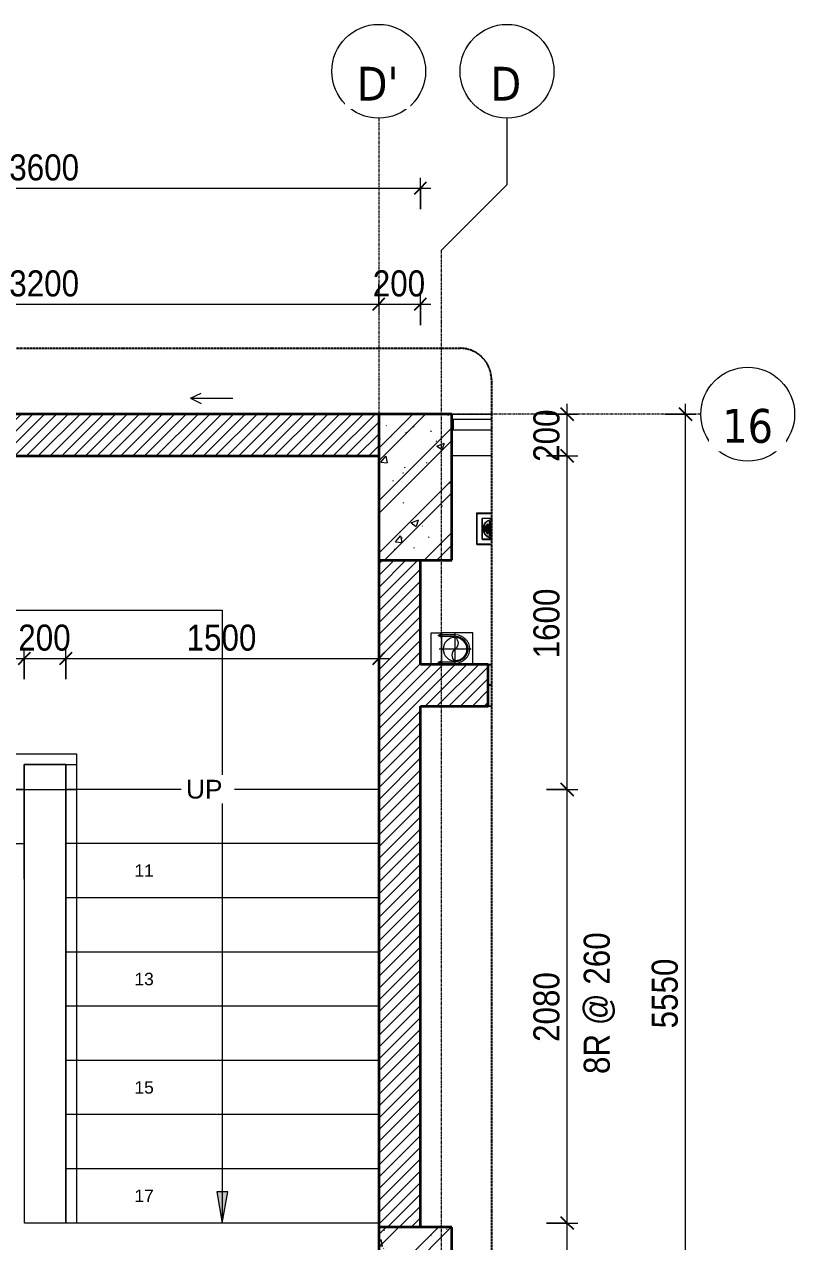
# Model space of a CAD drawing. Header units: millimetres. Extents: x -38913 to 20524, y -4975 to 129755.
# Drawn here: x -27469 to -23776, y 123283 to 129123 of the extents above; entities that cross this region are included whole.
import ezdxf

# ---------------------------------------------------------------- set-up
doc = ezdxf.new("R2010")
doc.units = ezdxf.units.MM
for name, pattern in [('Dash - Tight', [4.5, 3, -1.5]), ('Grid Line', [22.225, 12.7, -3.175, 3.175, -3.175]), ('Hidden', [7.14375, 4.7625, -2.38125]), ('IMPORT-CENTER _2_', [40.64, 25.4, -5.08, 5.08, -5.08]), ('Overhead', [3.96875, 2.38125, -1.5875])]:
    doc.linetypes.add(name, pattern=pattern)
for name, color, linetype, lineweight in [('0-3', 10, 'Continuous', 5), ('A-ANNO-DIMS', 211, 'Continuous', 9), ('A-ANNO-DIMS-50', 211, 'Continuous', 9), ('A-DETL-GENF-1', 92, 'Dash - Tight', 18), ('A-DETL-GENF-2', 254, 'Continuous', 18), ('A-DETL-GENF-3', 92, 'Hidden', 25), ('A-DETL-MBND-1', 253, 'Continuous', 18), ('A-DETL-MEDM', 33, 'Continuous', 35), ('A-DOOR', 31, 'Continuous', 18), ('A-DOOR-FRAM', 31, 'Continuous', 25), ('A-FLOR-1', 250, 'Continuous', 18), ('A-FLOR-HRAL', 11, 'Continuous', 18), ('A-FLOR-HRAL-1', 11, 'Continuous', 25), ('A-GLAZ', 151, 'Continuous', 18), ('A-GLAZ-1', 151, 'Continuous', 25), ('A-WALL', 113, 'Continuous', 18), ('A-WALL-1', 113, 'Continuous', 35), ('A-WALL-PATT-1', 111, 'Continuous', 18), ('G-IMPT', 8, 'Continuous', 18), ('G-IMPT-3', 8, 'IMPORT-CENTER _2_', 18), ('M-EQPM', 50, 'Continuous', 18), ('M-EQPM-1', 250, 'Continuous', 18), ('S-COLS-2', 7, 'Continuous', 35), ('S-GRID', 1, 'Continuous', 9), ('S-GRID-1', 1, 'Grid Line', 9), ('S-GRID-IDEN', 1, 'Continuous', 9), ('S-STRS', 31, 'Continuous', 18), ('S-STRS-ANNO', 31, 'Continuous', 18), ('S-STRS-IDEN', 31, 'Continuous', 18), ('S-STRS-MBND', 31, 'Overhead', 18)]:
    doc.layers.add(name, color=color, linetype=linetype, lineweight=lineweight)
doc.styles.add('Arial', font='arial.ttf', dxfattribs={"height": 90})
doc.styles.add('Arial_1', font='arial.ttf', dxfattribs={"height": 59.53})
doc.styles.add('Tahoma_B', font='tahomabd.ttf', dxfattribs={"height": 162.5})
doc.styles.add('UTM Avo', font='', dxfattribs={"width": 0.9, "height": 125})
doc.styles.get('UTM Avo').set_extended_font_data('UTM Avo')
doc.dimstyles.new('1_Dim_chi_tiet_2_5', dxfattribs={"dimscale": 304.8, "dimtxt": 124.912619, "dimasz": 0.19685, "dimexe": 0.164042, "dimexo": 0.0625, "dimgap": 0.016404, "dimtad": 1, "dimdec": 0, "dimrnd": 5, "dimzin": 0, "dimdsep": 46, "dimtxsty": 'UTM Avo', "dimblk1": 'OBLIQUE', "dimblk2": 'OBLIQUE', "dimsah": 1, "dimcen": 0.09, "dimdle": 0.164042, "dimazin": 0, "dimtfac": 1, "dimtdec": 4, "dimtix": 1, "dimtmove": 0, "dimatfit": 3, "dimfxl": 0.328084, "dimfxlon": 1, "dimtvp": 1, "dimtolj": 1, "dimtzin": 0, "dimarcsym": 2})
pattern_1 = [(45, (8066.47, 0), (-28.284271, 28.284271), [])]

# ---------------------------------------------------------------- blocks, each defined once
blk = doc.blocks.new('NCV_TKTC_KET CAU_rvt-2-TKCS_THANG BỘ TB4 - MẶT BẰNG TẦNG 2-7')
at = {"layer": 'A-FLOR-1'}
for p, q in [((-35336.5, 123372.6), (-35535.6, 123372.6)), ((-33836.9, 123372.6), (-35286.5, 123372.6))]:
    blk.add_line(p, q, dxfattribs=at)
at = {"layer": 'S-COLS-2'}
blk.add_line((-33486.9, 127252.6), (-33836.9, 127252.6), dxfattribs=at)
blk = doc.blocks.new('THU NUOC - THU NUOC-461820-TKCS_THANG BỘ TB4 - MẶT BẰNG TẦNG 2-7')
at = {"layer": 'A-DETL-MBND-1'}
for p, q in [((-66.3, 70.6), (-66.3, 42.3)), ((83.7, 70.6), (-66.3, 70.6)), ((83.7, 42.3), (83.7, 70.6)), ((58.7, 45.6), (-41.3, 45.6)), ((-41.3, 45.6), (-41.3, 42.3)), ((58.7, 42.3), (58.7, 45.6))]:
    blk.add_line(p, q, dxfattribs=at)
blk = doc.blocks.new('THU NUOC - THU NUOC-455054-TKCS_THANG BỘ TB4 - MẶT BẰNG TẦNG 2-7')
at = {"layer": 'A-DETL-MBND-1'}
for p, q in [((-66.3, -70.6), (-66.3, -1.9)), ((-41.3, -1.9), (-41.3, -45.6)), ((-41.3, -45.6), (58.7, -45.6)), ((-23.3, -4.8), (40.9, -4.8)), ((40.9, -10.8), (-23.3, -10.8)), ((-11, -17.3), (28.5, -17.3)), ((28.5, -23.3), (-11, -23.3)), ((-1.1, -29.6), (18.5, -29.6)), ((18.5, -35.6), (-1.1, -35.6)), ((58.7, -45.6), (58.7, -1.9)), ((83.7, -1.9), (83.7, -70.6)), ((83.7, -70.6), (-66.3, -70.6))]:
    blk.add_line(p, q, dxfattribs=at)
for centre, radius, start, end in [((8.7, 4.4), 45, 188.1, 351.9), ((8.7, 4.4), 45, 188.1, 351.9), ((-23.3, -7.8), 3, 90, 270), ((-11, -20.3), 3, 90, 270), ((-1.1, -32.6), 3, 90, 270), ((18.5, -32.6), 3, 270, 90), ((28.5, -20.3), 3, 270, 90), ((40.9, -7.8), 3, 270, 90)]:
    blk.add_arc(centre, radius, start, end, dxfattribs=at)
blk = doc.blocks.new('NCV_TKTC_TANG 2_rvt-2-TKCS_THANG BỘ TB4 - MẶT BẰNG TẦNG 2-7')
at = {"layer": 'A-FLOR-1'}
for p, q in [((-33296.5, 125852.6), (-33312.4, 125852.6)), ((-33312.4, 125852.6), (-33296.5, 125852.6))]:
    blk.add_line(p, q, dxfattribs=at)
at = {"layer": 'M-EQPM-1'}
for name, p, rotation in [('THU NUOC - THU NUOC-461820-TKCS_THANG BỘ TB4 - MẶT BẰNG TẦNG 2-7', (-37579.2, 126710.3), 269.9999999999999), ('THU NUOC - THU NUOC-455054-TKCS_THANG BỘ TB4 - MẶT BẰNG TẦNG 2-7', (-33294.6, 126710.3), 269.9999999999998)]:
    blk.add_blockref(name, p, dxfattribs=dict(at, rotation=rotation))
blk = doc.blocks.new('Top Rail Type - Top Rail_Internal_-1529174-TKCS_THANG BỘ TB4 - MẶT BẰNG TẦNG 2-7')
at = {"layer": 'A-FLOR-HRAL'}
for p, q in [((124998.8, 35586), (125452.6, 35586)), ((125452.6, 35536), (125452.6, 35586)), ((125452.6, 35586), (125622.8, 35586)), ((125622.8, 35586), (125622.8, 35286.5)), ((125452.6, 35536), (125022.1, 35536)), ((125572.8, 35536), (125452.6, 35536)), ((125572.8, 35336.5), (125572.8, 35536)), ((123372.6, 35286.5), (123372.6, 35336.5)), ((123372.6, 35336.5), (125452.6, 35336.5)), ((125452.6, 35336.5), (125572.8, 35336.5)), ((125452.6, 35336.5), (125452.6, 35286.5)), ((125572.8, 35336.5), (125572.8, 35286.5)), ((125452.6, 35286.5), (123372.6, 35286.5)), ((125572.8, 35286.5), (125452.6, 35286.5)), ((125622.8, 35286.5), (125597.6, 35286.5))]:
    blk.add_line(p, q, dxfattribs=at)
blk = doc.blocks.new('Top Rail Type - Top Rail_Internal_-V8-TKCS_THANG BỘ TB4 - MẶT BẰNG TẦNG 2-7')
at = {"layer": 'A-FLOR-HRAL'}
for p, q in [((124998.8, 35586), (125452.6, 35586)), ((125452.6, 35586), (125622.8, 35586)), ((125622.8, 35586), (125622.8, 35286.5)), ((125022.1, 35536), (125452.6, 35536)), ((125452.6, 35536), (125572.8, 35536)), ((125572.8, 35536), (125572.8, 35336.5)), ((123372.6, 35286.5), (123372.6, 35336.5)), ((125452.6, 35336.5), (123372.6, 35336.5)), ((125572.8, 35336.5), (125452.6, 35336.5)), ((125452.6, 35286.5), (123372.6, 35286.5)), ((125597.8, 35286.5), (125452.6, 35286.5))]:
    blk.add_line(p, q, dxfattribs=at)
blk = doc.blocks.new('TKTC_XREF_251221_MB TANG 2-7 - TKTC_XREF_260130_MB TANG 2-5_dwg_$cc-4746805-TKCS_THANG BỘ TB4 - MẶT BẰNG TẦNG 2-7')
at = {"layer": 'G-IMPT-3'}
for p, q in [((0, -0.64), (0, 0.673)), ((-0.673, 0), (0.673, 0))]:
    blk.add_line(p, q, dxfattribs=at)
at = {"layer": 'M-EQPM'}
blk.add_circle((0, 0), 0.5, dxfattribs=at)
for centre, radius, start, end in [((0, 0), 0.5, 90, 270), ((0.188, 0.25), 0.313, 126.8699, 233.1301), ((-0.188, -0.25), 0.313, 306.8699, 53.1301)]:
    blk.add_arc(centre, radius, start, end, dxfattribs=at)
blk = doc.blocks.new('TKTC_XREF_251221_MB TANG 2-7 - TKTC_XREF_260130_MB TANG 2-5_dwg_CUM U_DN100-4746799-TKCS_THANG BỘ TB4 - MẶT BẰNG TẦNG 2-7')
at = {"layer": 'G-IMPT'}
blk.add_hatch(color=256, dxfattribs=at).paths.add_polyline_path([(0, 61), (15.8, 58.9), (30.5, 52.8), (43.1, 43.1), (52.8, 30.5), (58.9, 15.8), (61, 0), (58.9, -15.8), (52.8, -30.5), (43.1, -43.1), (30.5, -52.8), (15.8, -58.9), (0, -61), (0, -57), (14.8, -55.1), (28.5, -49.4), (40.3, -40.3), (49.4, -28.5), (55.1, -14.8), (57, 0), (55.1, 14.8), (49.4, 28.5), (40.3, 40.3), (28.5, 49.4), (14.8, 55.1), (0, 57)])
for p, q in [((-79.1, 66.6), (-79.1, 63.4)), ((-76.6, 66.6), (-76.6, 63.4)), ((-74.6, 66.6), (-74.6, 63.4)), ((-72.7, 69.3), (-72.7, 60.7)), ((-66.9, 67.9), (-71.7, 67.9)), ((-66.9, 62.1), (-71.7, 62.1)), ((-65, 69), (0, 69)), ((-79.1, -63.4), (-79.1, -66.6)), ((-76.6, -63.4), (-76.6, -66.6)), ((-74.6, -63.4), (-74.6, -66.6)), ((-72.7, -60.7), (-72.7, -69.3)), ((-66.9, -62.1), (-71.7, -62.1)), ((-66.9, -67.9), (-71.7, -67.9)), ((-65, -69), (0, -69))]:
    blk.add_line(p, q, dxfattribs=at)
at = {"layer": 'G-IMPT', "flags": 128}
for points in [[(-72.7, 67.6), (-78.1, 67.6), (-78.1, 62.4), (-72.7, 62.4)], [(-71.7, 59.2), (-66.9, 59.2), (-66.9, 70.8), (-71.7, 70.8)], [(-66.9, 70.8), (-66.9, 72.7), (-65, 72.7), (-65, 57.3), (-66.9, 57.3), (-66.9, 59.2)], [(-65, 61), (0, 61), (0, 57)], [(-66.9, -59.2), (-66.9, -57.3), (-65, -57.3), (-65, -72.7), (-66.9, -72.7), (-66.9, -70.8)], [(-65, -61), (0, -61), (0, -57)], [(-72.7, -62.4), (-78.1, -62.4), (-78.1, -67.6), (-72.7, -67.6)], [(-71.7, -70.8), (-66.9, -70.8), (-66.9, -59.2), (-71.7, -59.2)]]:
    blk.add_lwpolyline(points, dxfattribs=at)
at = {"layer": 'G-IMPT'}
for centre, radius, start, end in [((-78.1, 66.6), 0.96, 90, 180), ((-78.1, 63.4), 0.96, 180, 270), ((-71.1, 69.3), 1.56, 112.61986, 247.38014), ((-67.9, 65), 4.8, 143.1301, 216.8699), ((-71.1, 60.7), 1.56, 112.61986, 247.38014), ((0, 0), 69, 270, 90), ((0, 0), 61, 270, 90), ((0, 0), 57, 270, 90), ((-78.1, -63.4), 0.96, 90, 180), ((-78.1, -66.6), 0.96, 180, 270), ((-71.1, -60.7), 1.56, 112.61986, 247.38014), ((-67.9, -65), 4.8, 143.1301, 216.8699), ((-71.1, -69.3), 1.56, 112.61986, 247.38014)]:
    blk.add_arc(centre, radius, start, end, dxfattribs=at)
blk = doc.blocks.new('TKTC_XREF_251221_MB TANG 2-7 - TKTC_XREF_260130_MB TANG 2-5_dwg_THU NUOC - THU NUOC-444531-TKCS_MB TẦNG 1-4746810-TKCS_THANG BỘ TB4 - MẶT BẰNG TẦNG 2-7')
at = {"layer": 'G-IMPT'}
for p, q in [((-23.3, 10.8), (40.9, 10.8)), ((40.9, 4.8), (-23.3, 4.8)), ((-11, 23.3), (28.5, 23.3)), ((28.5, 17.3), (-11, 17.3)), ((-1.1, 35.6), (18.5, 35.6)), ((18.5, 29.6), (-1.1, 29.6))]:
    blk.add_line(p, q, dxfattribs=at)
at = {"layer": 'G-IMPT', "flags": 128}
for points in [[(83.7, 1.4), (83.7, 70.6), (-66.3, 70.6), (-66.3, 1.4)], [(58.7, 1.4), (58.7, 45.6), (-41.3, 45.6), (-41.3, 1.4)]]:
    blk.add_lwpolyline(points, dxfattribs=at)
at = {"layer": 'G-IMPT'}
for centre, radius, start, end in [((8.7, -4.4), 45, 7.80576, 172.19424), ((8.7, -4.4), 45, 7.80576, 172.19424), ((-23.3, 7.8), 3, 90, 270), ((-11, 20.3), 3, 90, 270), ((-1.1, 32.6), 3, 90, 270), ((18.5, 32.6), 3, 270, 90), ((28.5, 20.3), 3, 270, 90), ((40.9, 7.8), 3, 270, 90)]:
    blk.add_arc(centre, radius, start, end, dxfattribs=at)
blk = doc.blocks.new('TKTC_XREF_251221_MB TANG 2-7 - TKTC_XREF_260130_MB TANG 2-5_dwg_$cc-V9-TKCS_THANG BỘ TB4 - MẶT BẰNG TẦNG 2-7')
at = {"layer": 'G-IMPT-3'}
for p, q in [((0, -0.673), (0, 0.673)), ((-0.673, 0), (0.673, 0))]:
    blk.add_line(p, q, dxfattribs=at)
at = {"layer": 'M-EQPM'}
blk.add_circle((0, 0), 0.5, dxfattribs=at)
for centre, radius, start, end in [((0, 0), 0.5, 90, 270), ((0.188, 0.25), 0.313, 126.8699, 233.1301), ((-0.188, -0.25), 0.313, 306.8699, 53.1301)]:
    blk.add_arc(centre, radius, start, end, dxfattribs=at)
blk = doc.blocks.new('TKTC_XREF_251221_MB TANG 2-7 - TKTC_XREF_260130_MB TANG 2-5_dwg_THU NUOC - THU NUOC-444531-TKCS_MB TẦNG 1-V10-TKCS_THANG BỘ TB4 - MẶT BẰNG TẦNG 2-7')
at = {"layer": 'G-IMPT'}
for p, q in [((58.7, -54.4), (58.7, -51.2)), ((83.7, -79.4), (83.7, -51.2))]:
    blk.add_line(p, q, dxfattribs=at)
at = {"layer": 'G-IMPT', "flags": 128}
for points in [[(-66.3, -51.2), (-66.3, -79.4), (83.7, -79.4)], [(-41.3, -51.2), (-41.3, -54.4), (58.7, -54.4)]]:
    blk.add_lwpolyline(points, dxfattribs=at)
blk = doc.blocks.new('TKTC_XREF_251221_MB TANG 2-7 - TKTC_XREF_251221_MB TANG 2-7-2039446-TKCS_THANG BỘ TB4 - MẶT BẰNG TẦNG 2-7')
at = {"layer": 'M-EQPM'}
for p, q in [((92401.1, 20222.9), (92401.1, 20073.3)), ((92551.5, 20222.9), (92401.1, 20222.9)), ((92551.5, 20073.3), (92551.5, 20222.9)), ((92400.9, 20023.4), (92401.3, 20073.1)), ((92401.1, 20073.3), (92551.5, 20073.3)), ((92401.3, 20073.1), (92551.7, 20073.1)), ((92551.7, 20073.1), (92551.4, 20023.4)), ((92551.4, 20023.4), (92400.9, 20023.4)), ((92401, 16298.6), (92401.4, 16348.4)), ((92551.5, 16298.6), (92401, 16298.6)), ((92551.6, 16298.5), (92401.3, 16298.5)), ((92401.3, 16298.5), (92401.3, 16148.8)), ((92401.4, 16348.4), (92551.8, 16348.4)), ((92551.8, 16348.4), (92551.5, 16298.6)), ((92551.6, 16148.8), (92551.6, 16298.5)), ((92401.3, 16148.8), (92551.6, 16148.8))]:
    blk.add_line(p, q, dxfattribs=at)
at = {"extrusion": (0, 0, -1), "zscale": -1}
for name, p in [('TKTC_XREF_251221_MB TANG 2-7 - TKTC_XREF_260130_MB TANG 2-5_dwg_THU NUOC - THU NUOC-444531-TKCS_MB TẦNG 1-V10-TKCS_THANG BỘ TB4 - MẶT BẰNG TẦNG 2-7', (-93059.8, 20351.2)), ('TKTC_XREF_251221_MB TANG 2-7 - TKTC_XREF_260130_MB TANG 2-5_dwg_THU NUOC - THU NUOC-444531-TKCS_MB TẦNG 1-4746810-TKCS_THANG BỘ TB4 - MẶT BẰNG TẦNG 2-7', (-93059.9, 16058.1))]:
    blk.add_blockref(name, p, dxfattribs=at)
at = {"extrusion": (0, 0, -1)}
for name, p, xscale, yscale, zscale, rotation in [('TKTC_XREF_251221_MB TANG 2-7 - TKTC_XREF_260130_MB TANG 2-5_dwg_$cc-V9-TKCS_THANG BỘ TB4 - MẶT BẰNG TẦNG 2-7', (-92479.9, 20138.2), 113.7150000000073, 113.7150000000073, -113.7150000000073, 269.9990086637467), ('TKTC_XREF_251221_MB TANG 2-7 - TKTC_XREF_260130_MB TANG 2-5_dwg_CUM U_DN100-4746799-TKCS_THANG BỘ TB4 - MẶT BẰNG TẦNG 2-7', (-92479.1, 20138.2), 0.9975000000000006, 0.9975000000000006, -0.9975000000000006, 90.00099133829468), ('TKTC_XREF_251221_MB TANG 2-7 - TKTC_XREF_260130_MB TANG 2-5_dwg_$cc-4746805-TKCS_THANG BỘ TB4 - MẶT BẰNG TẦNG 2-7', (-92472.8, 16233.6), 113.7150000000073, 113.7150000000073, -113.7150000000073, 89.99900866374671), ('TKTC_XREF_251221_MB TANG 2-7 - TKTC_XREF_260130_MB TANG 2-5_dwg_CUM U_DN100-4746799-TKCS_THANG BỘ TB4 - MẶT BẰNG TẦNG 2-7', (-92473.7, 16233.6), 0.9975000000000006, 0.9975000000000006, -0.9975000000000006, 270.0009913382947)]:
    blk.add_blockref(name, p, dxfattribs=dict(at, xscale=xscale, yscale=yscale, zscale=zscale, rotation=rotation))
blk = doc.blocks.new('Railing - 50 x 10mm-V11-TKCS_THANG BỘ TB4 - MẶT BẰNG TẦNG 2-7')
at = {"layer": 'A-FLOR-HRAL-1'}
for p, q in [((-25, 0), (-25, -5)), ((-25, -5), (25, -5)), ((25, -5), (25, 0))]:
    blk.add_line(p, q, dxfattribs=at)
blk = doc.blocks.new('Railing - Railing-3231485-TKCS_THANG BỘ TB4 - MẶT BẰNG TẦNG 2-7')
at = {"layer": 'A-FLOR-HRAL'}
for p, q in [((127177.6, 33481.9), (127177.6, 33296.5)), ((127227.6, 33296.5), (127227.6, 33481.9))]:
    blk.add_line(p, q, dxfattribs=at)
at = {"extrusion": (0, 0, -1), "zscale": -1}
blk.add_blockref('Railing - 50 x 10mm-V11-TKCS_THANG BỘ TB4 - MẶT BẰNG TẦNG 2-7', (-127202.6, 33486.9), dxfattribs=at)
blk = doc.blocks.new('DEG_02-DEG_03 - DEG_02-2500x2400mm-CỬA ĐI 02 CÁNH TRƯỢT-841416-TKCS_THANG BỘ TB4 - MẶT BẰNG TẦNG 2-7')
at = {"layer": 'A-DOOR-FRAM'}
for p, q in [((1234.1, 0), (1250, 0)), ((1250, 0), (1250, -100)), ((1250, -100), (1234.1, -100))]:
    blk.add_line(p, q, dxfattribs=at)
blk = doc.blocks.new('1_FAMILY RVT - W01-WxH 1000x3200-3536800-TKCS_THANG BỘ TB4 - MẶT BẰNG TẦNG 2-7')
at = {"layer": 'A-GLAZ'}
for p, q in [((698.4, 172.4), (749.2, 197.8)), ((698.4, 172.4), (749.2, 147)), ((698.4, 172.4), (901.6, 172.4)), ((-1595, 96.2), (-1599.6, 96.2)), ((-1599.6, -103.8), (-1595, -103.8))]:
    blk.add_line(p, q, dxfattribs=at)
at = {"layer": 'A-GLAZ-1'}
for p, q in [((-1599.6, 96.2), (-1595, 96.2)), ((-1599.6, 7.3), (-1595, 7.3))]:
    blk.add_line(p, q, dxfattribs=at)
blk = doc.blocks.new('BORDER VIEW - BORDER VIEW-1921838-TKCS_THANG BỘ TB4 - MẶT BẰNG TẦNG 2-7')
at = {"layer": 'A-DETL-GENF-3'}
for p, q in [((150, 7166.4), (4090.4, 7166.4)), ((4240.4, 7016.4), (4240.4, 150))]:
    blk.add_line(p, q, dxfattribs=at)
blk.add_arc((4090.4, 7016.4), 150, 0, 90, dxfattribs=at)
blk = doc.blocks.new('Grid - M_Grid Head - Circle-353313-TKCS_THANG BỘ TB4 - MẶT BẰNG TẦNG 2-7')
at = {"layer": 'S-GRID-IDEN'}
blk.add_circle((0, 0), 4.5, dxfattribs=at)
blk = doc.blocks.new('DIMBLOCK29-TKCS_THANG BỘ TB4 - MẶT BẰNG TẦNG 2-7')
at = {"layer": 'A-ANNO-DIMS-50'}
for p, q in [((-28970.5, 126181), (-28970.5, 126031)), ((-28970.5, 126081), (-28970.5, 126181)), ((-29020.5, 126081), (-27469.5, 126081)), ((-27469.5, 125981), (-27469.5, 126131)), ((-27469.5, 126081), (-27469.5, 125981))]:
    blk.add_line(p, q, dxfattribs=at)
at = {"layer": 'A-ANNO-DIMS-50', "lineweight": 25}
for p, q in [((-28970.5, 126081), (-29000.5, 126051)), ((-28970.5, 126081), (-28940.5, 126111)), ((-27469.5, 126081), (-27499.5, 126051)), ((-27469.5, 126081), (-27439.5, 126111))]:
    blk.add_line(p, q, dxfattribs=at)
at = {"layer": 'A-ANNO-DIMS-50', "color": 0, "insert": (-28391.2, 126243.4), "char_height": 125, "width": 410.824, "attachment_point": 1, "line_spacing_factor": 1.110334, "style": 'UTM Avo'}
blk.add_mtext('1500', dxfattribs=at)
blk = doc.blocks.new('_Oblique')
at = {"color": 0, "linetype": 'ByBlock', "lineweight": -2}
blk.add_line((-0.5, -0.5), (0.5, 0.5), dxfattribs=at)
blk = doc.blocks.new('DIMBLOCK30-TKCS_THANG BỘ TB4 - MẶT BẰNG TẦNG 2-7')
at = {"layer": 'A-ANNO-DIMS-50', "lineweight": 25}
for p, q in [((-27469.5, 126081), (-27499.5, 126051)), ((-27469.5, 126081), (-27439.5, 126111)), ((-27270.5, 126081), (-27300.5, 126051)), ((-27270.5, 126081), (-27240.5, 126111))]:
    blk.add_line(p, q, dxfattribs=at)
at = {"layer": 'A-ANNO-DIMS-50'}
for p, q in [((-27469.5, 125981), (-27469.5, 126131)), ((-27469.5, 126081), (-27270.5, 126081)), ((-27469.5, 126081), (-27469.5, 125981)), ((-27270.5, 125981), (-27270.5, 126131)), ((-27270.5, 126081), (-27270.5, 125981))]:
    blk.add_line(p, q, dxfattribs=at)
at = {"layer": 'A-ANNO-DIMS-50', "color": 0, "insert": (-27498.4, 126243.4), "char_height": 125, "width": 308.118, "attachment_point": 1, "line_spacing_factor": 1.110334, "style": 'UTM Avo'}
blk.add_mtext('200', dxfattribs=at)
blk = doc.blocks.new('DIMBLOCK31-TKCS_THANG BỘ TB4 - MẶT BẰNG TẦNG 2-7')
at = {"layer": 'A-ANNO-DIMS-50'}
for p, q in [((-25770.5, 126181), (-25770.5, 126031)), ((-25770.5, 126081), (-25770.5, 126181)), ((-27270.5, 125981), (-27270.5, 126131)), ((-27270.5, 126081), (-25720.5, 126081)), ((-27270.5, 126081), (-27270.5, 125981))]:
    blk.add_line(p, q, dxfattribs=at)
at = {"layer": 'A-ANNO-DIMS-50', "lineweight": 25}
for p, q in [((-27270.5, 126081), (-27300.5, 126051)), ((-27270.5, 126081), (-27240.5, 126111)), ((-25770.5, 126081), (-25800.5, 126051)), ((-25770.5, 126081), (-25740.5, 126111))]:
    blk.add_line(p, q, dxfattribs=at)
at = {"layer": 'A-ANNO-DIMS-50', "color": 0, "insert": (-26691.6, 126243.4), "char_height": 125, "width": 410.824, "attachment_point": 1, "line_spacing_factor": 1.110334, "style": 'UTM Avo'}
blk.add_mtext('1500', dxfattribs=at)
blk = doc.blocks.new('DIMBLOCK42-TKCS_THANG BỘ TB4 - MẶT BẰNG TẦNG 2-7')
at = {"layer": 'A-ANNO-DIMS-50', "lineweight": 25}
for p, q in [((-24866.5, 123372.6), (-24896.5, 123402.6)), ((-24866.5, 123372.6), (-24836.5, 123342.6)), ((-24866.5, 121802.6), (-24896.5, 121832.6)), ((-24866.5, 121802.6), (-24836.5, 121772.6))]:
    blk.add_line(p, q, dxfattribs=at)
at = {"layer": 'A-ANNO-DIMS-50'}
for p, q in [((-24966.5, 123372.6), (-24816.5, 123372.6)), ((-24866.5, 123372.6), (-24966.5, 123372.6)), ((-24866.5, 121802.6), (-24866.5, 123372.6)), ((-24966.5, 121802.6), (-24816.5, 121802.6)), ((-24866.5, 121802.6), (-24966.5, 121802.6))]:
    blk.add_line(p, q, dxfattribs=at)
at = {"layer": 'A-ANNO-DIMS-50', "color": 0, "insert": (-25028.9, 122416.4), "char_height": 125, "width": 410.824, "attachment_point": 1, "rotation": 90, "line_spacing_factor": 1.110334, "style": 'UTM Avo'}
blk.add_mtext('1570', dxfattribs=at)
blk = doc.blocks.new('DIMBLOCK43-TKCS_THANG BỘ TB4 - MẶT BẰNG TẦNG 2-7')
at = {"layer": 'A-ANNO-DIMS-50'}
for p, q in [((-24966.5, 125452.6), (-24816.5, 125452.6)), ((-24866.5, 125452.6), (-24966.5, 125452.6)), ((-24866.5, 123372.6), (-24866.5, 125452.6)), ((-24966.5, 123372.6), (-24816.5, 123372.6)), ((-24866.5, 123372.6), (-24966.5, 123372.6))]:
    blk.add_line(p, q, dxfattribs=at)
at = {"layer": 'A-ANNO-DIMS-50', "lineweight": 25}
for p, q in [((-24866.5, 125452.6), (-24896.5, 125482.6)), ((-24866.5, 125452.6), (-24836.5, 125422.6)), ((-24866.5, 123372.6), (-24896.5, 123402.6)), ((-24866.5, 123372.6), (-24836.5, 123342.6))]:
    blk.add_line(p, q, dxfattribs=at)
at = {"layer": 'A-ANNO-DIMS-50', "color": 0, "char_height": 125, "attachment_point": 1, "rotation": 90, "line_spacing_factor": 1.110334, "style": 'UTM Avo'}
for s, insert, width in [('8R @ 260', (-24787.6, 124087.6), 780.01), ('2080', (-25028.9, 124241.4), 410.824)]:
    blk.add_mtext(s, dxfattribs=dict(at, insert=insert, width=width))
blk = doc.blocks.new('DIMBLOCK44-TKCS_THANG BỘ TB4 - MẶT BẰNG TẦNG 2-7')
at = {"layer": 'A-ANNO-DIMS-50', "lineweight": 25}
for p, q in [((-24866.5, 127052.6), (-24896.5, 127082.6)), ((-24866.5, 127052.6), (-24836.5, 127022.6)), ((-24866.5, 125452.6), (-24896.5, 125482.6)), ((-24866.5, 125452.6), (-24836.5, 125422.6))]:
    blk.add_line(p, q, dxfattribs=at)
at = {"layer": 'A-ANNO-DIMS-50'}
for p, q in [((-24966.5, 127052.6), (-24816.5, 127052.6)), ((-24866.5, 127052.6), (-24966.5, 127052.6)), ((-24866.5, 125452.6), (-24866.5, 127052.6)), ((-24966.5, 125452.6), (-24816.5, 125452.6)), ((-24866.5, 125452.6), (-24966.5, 125452.6))]:
    blk.add_line(p, q, dxfattribs=at)
at = {"layer": 'A-ANNO-DIMS-50', "color": 0, "insert": (-25028.9, 126081.4), "char_height": 125, "width": 410.824, "attachment_point": 1, "rotation": 90, "line_spacing_factor": 1.110334, "style": 'UTM Avo'}
blk.add_mtext('1600', dxfattribs=at)
blk = doc.blocks.new('DIMBLOCK45-TKCS_THANG BỘ TB4 - MẶT BẰNG TẦNG 2-7')
at = {"layer": 'A-ANNO-DIMS-50'}
for p, q in [((-24866.5, 127052.6), (-24866.5, 127302.6)), ((-24966.5, 127252.6), (-24816.5, 127252.6)), ((-24866.5, 127252.6), (-24966.5, 127252.6)), ((-24966.5, 127052.6), (-24816.5, 127052.6)), ((-24866.5, 127052.6), (-24966.5, 127052.6))]:
    blk.add_line(p, q, dxfattribs=at)
at = {"layer": 'A-ANNO-DIMS-50', "lineweight": 25}
for p, q in [((-24866.5, 127252.6), (-24896.5, 127282.6)), ((-24866.5, 127252.6), (-24836.5, 127222.6)), ((-24866.5, 127052.6), (-24896.5, 127082.6)), ((-24866.5, 127052.6), (-24836.5, 127022.6))]:
    blk.add_line(p, q, dxfattribs=at)
at = {"layer": 'A-ANNO-DIMS-50', "color": 0, "insert": (-25028.9, 127024.2), "char_height": 125, "width": 308.118, "attachment_point": 1, "rotation": 90, "line_spacing_factor": 1.110334, "style": 'UTM Avo'}
blk.add_mtext('200', dxfattribs=at)
blk = doc.blocks.new('DIMBLOCK53-TKCS_THANG BỘ TB4 - MẶT BẰNG TẦNG 2-7')
at = {"layer": 'A-ANNO-DIMS-50'}
for p, q in [((-24299.3, 121702.6), (-24299.3, 127302.6)), ((-24399.3, 127252.6), (-24249.3, 127252.6)), ((-24299.3, 127252.6), (-24399.3, 127252.6)), ((-24399.3, 121702.6), (-24249.3, 121702.6)), ((-24299.3, 121702.6), (-24399.3, 121702.6))]:
    blk.add_line(p, q, dxfattribs=at)
at = {"layer": 'A-ANNO-DIMS-50', "lineweight": 25}
for p, q in [((-24299.3, 127252.6), (-24329.3, 127282.6)), ((-24299.3, 127252.6), (-24269.3, 127222.6)), ((-24299.3, 121702.6), (-24329.3, 121732.6)), ((-24299.3, 121702.6), (-24269.3, 121672.6))]:
    blk.add_line(p, q, dxfattribs=at)
at = {"layer": 'A-ANNO-DIMS-50', "color": 0, "insert": (-24461.7, 124306.4), "char_height": 125, "width": 410.824, "attachment_point": 1, "rotation": 90, "line_spacing_factor": 1.110334, "style": 'UTM Avo'}
blk.add_mtext('5550', dxfattribs=at)
blk = doc.blocks.new('DIMBLOCK56-TKCS_THANG BỘ TB4 - MẶT BẰNG TẦNG 2-7')
at = {"layer": 'A-ANNO-DIMS-50'}
for p, q in [((-29170.5, 128236.8), (-29170.5, 128386.8)), ((-25570.5, 128236.8), (-25570.5, 128386.8)), ((-29220.5, 128336.8), (-25520.5, 128336.8)), ((-29170.5, 128336.8), (-29170.5, 128236.8)), ((-25570.5, 128336.8), (-25570.5, 128236.8))]:
    blk.add_line(p, q, dxfattribs=at)
at = {"layer": 'A-ANNO-DIMS-50', "lineweight": 25}
for p, q in [((-29170.5, 128336.8), (-29140.5, 128366.8)), ((-25570.5, 128336.8), (-25540.5, 128366.8)), ((-29170.5, 128336.8), (-29200.5, 128306.8)), ((-25570.5, 128336.8), (-25600.5, 128306.8))]:
    blk.add_line(p, q, dxfattribs=at)
at = {"layer": 'A-ANNO-DIMS-50', "color": 0, "insert": (-27541.6, 128499.1), "char_height": 125, "width": 410.824, "attachment_point": 1, "line_spacing_factor": 1.110334, "style": 'UTM Avo'}
blk.add_mtext('3600', dxfattribs=at)
blk = doc.blocks.new('DIMBLOCK58-TKCS_THANG BỘ TB4 - MẶT BẰNG TẦNG 2-7')
at = {"layer": 'A-ANNO-DIMS-50'}
for p, q in [((-28970.5, 127880.2), (-28970.5, 127730.2)), ((-28970.5, 127780.2), (-28970.5, 127880.2)), ((-25770.5, 127880.2), (-25770.5, 127730.2)), ((-25770.5, 127780.2), (-25770.5, 127880.2)), ((-28970.5, 127780.2), (-25770.5, 127780.2))]:
    blk.add_line(p, q, dxfattribs=at)
at = {"layer": 'A-ANNO-DIMS-50', "lineweight": 25}
for p, q in [((-28970.5, 127780.2), (-29000.5, 127750.2)), ((-28970.5, 127780.2), (-28940.5, 127810.2)), ((-25770.5, 127780.2), (-25800.5, 127750.2)), ((-25770.5, 127780.2), (-25740.5, 127810.2))]:
    blk.add_line(p, q, dxfattribs=at)
at = {"layer": 'A-ANNO-DIMS-50', "color": 0, "insert": (-27541.6, 127942.6), "char_height": 125, "width": 410.824, "attachment_point": 1, "line_spacing_factor": 1.110334, "style": 'UTM Avo'}
blk.add_mtext('3200', dxfattribs=at)
blk = doc.blocks.new('DIMBLOCK59-TKCS_THANG BỘ TB4 - MẶT BẰNG TẦNG 2-7')
at = {"layer": 'A-ANNO-DIMS-50'}
for p, q in [((-25770.5, 127880.2), (-25770.5, 127730.2)), ((-25770.5, 127780.2), (-25770.5, 127880.2)), ((-25570.5, 127680.2), (-25570.5, 127830.2)), ((-25770.5, 127780.2), (-25520.5, 127780.2)), ((-25570.5, 127780.2), (-25570.5, 127680.2))]:
    blk.add_line(p, q, dxfattribs=at)
at = {"layer": 'A-ANNO-DIMS-50', "lineweight": 25}
for p, q in [((-25770.5, 127780.2), (-25800.5, 127750.2)), ((-25770.5, 127780.2), (-25740.5, 127810.2)), ((-25570.5, 127780.2), (-25600.5, 127750.2)), ((-25570.5, 127780.2), (-25540.5, 127810.2))]:
    blk.add_line(p, q, dxfattribs=at)
at = {"layer": 'A-ANNO-DIMS-50', "color": 0, "insert": (-25798.8, 127942.6), "char_height": 125, "width": 308.118, "attachment_point": 1, "line_spacing_factor": 1.110334, "style": 'UTM Avo'}
blk.add_mtext('200', dxfattribs=at)

msp = doc.modelspace()

# ---------------------------------------------------------------- hatches: boundary and pattern name
at = {"layer": 'A-WALL-PATT-1'}
h = msp.add_hatch(dxfattribs=at)
h.set_pattern_fill('FP_1', color=256, style=0, pattern_type=2)
h.set_pattern_definition(pattern_1)
h.paths.add_polyline_path([(-25770.5, 127052.6), (-25770.5, 127252.6), (-28965.9, 127252.6), (-28965.9, 127052.6), (-26261.1, 127052.6)])
h = msp.add_hatch(dxfattribs=at)
h.set_pattern_fill('FP_1', color=256, style=0, pattern_type=2)
h.set_pattern_definition(pattern_1)
h.paths.add_polyline_path([(-25570.5, 123352.6), (-25570.5, 126552.6), (-25770.5, 126552.6), (-25770.5, 123352.6)])
h = msp.add_hatch(dxfattribs=at)
h.set_pattern_fill('FP_1', color=256, style=0, pattern_type=2)
h.set_pattern_definition(pattern_1)
h.paths.add_polyline_path([(-25245.9, 125852.6), (-25245.9, 126052.6), (-25570.5, 126052.6), (-25570.5, 125852.6)])
at = {"layer": 'S-STRS-ANNO'}
msp.add_hatch(color=256, dxfattribs=at).paths.add_polyline_path([(-26520.5, 123372.6), (-26494, 123522.6), (-26546.9, 123522.6)])

# ---------------------------------------------------------------- linework, layer by layer
at = {"layer": 'A-DETL-MEDM'}
for p, q in [((-25420.5, 127252.4), (-25770.5, 127252.4)), ((-25770.5, 127252.4), (-25770.5, 126552.6)), ((-25420.5, 126552.6), (-25420.5, 127252.4)), ((-25770.5, 126552.6), (-25420.5, 126552.6)), ((-25420.5, 123352.6), (-25770.5, 123352.6)), ((-25770.5, 123352.6), (-25770.5, 122052.6)), ((-25420.5, 122052.6), (-25420.5, 123352.6))]:
    msp.add_line(p, q, dxfattribs=at)
at = {"layer": 'A-WALL'}
for p, q in [((-25420.5, 127252.6), (-25230, 127252.6)), ((-25230, 127052.6), (-25420.5, 127052.6)), ((-25230, 125852.6), (-25245.9, 125852.6))]:
    msp.add_line(p, q, dxfattribs=at)
at = {"layer": 'A-WALL-1'}
for p, q in [((-25770.5, 127252.6), (-28965.9, 127252.6)), ((-28965.9, 127052.6), (-25770.5, 127052.6)), ((-25770.5, 126552.6), (-25770.5, 123352.6)), ((-25570.5, 126052.6), (-25570.5, 126552.6)), ((-25245.9, 126052.6), (-25570.5, 126052.6)), ((-25245.9, 125852.6), (-25245.9, 126052.6)), ((-25570.5, 123352.6), (-25570.5, 125852.6)), ((-25570.5, 125852.6), (-25245.9, 125852.6))]:
    msp.add_line(p, q, dxfattribs=at)
at = {"layer": 'S-GRID'}
for p, q in [((-25155.3, 128355.3), (-25155.3, 128672.8)), ((-25470.5, 128037.8), (-25155.3, 128355.3))]:
    msp.add_line(p, q, dxfattribs=at)
at = {"layer": 'S-GRID-1'}
for p, q in [((-25770.5, 128672.8), (-25770.5, 127422.8)), ((-25470.5, 128037.8), (-25470.5, 126787.8)), ((-25770.5, 127422.8), (-25770.5, 120192.4)), ((-25476.2, 127252.6), (-29424.3, 127252.6)), ((-24226.2, 127252.6), (-25476.2, 127252.6)), ((-25470.5, 126787.8), (-25470.5, 120827.4))]:
    msp.add_line(p, q, dxfattribs=at)
at = {"layer": 'S-STRS'}
for p, q in [((-27469.1, 125572.4), (-27270.5, 125572.4)), ((-27469.1, 125452.6), (-27469.1, 125572.4)), ((-27270.5, 125572.4), (-27270.5, 125452.6)), ((-27469.1, 125192.6), (-27469.1, 125452.6)), ((-27270.5, 125452.6), (-27270.5, 125192.6)), ((-25770.5, 125452.6), (-27220.1, 125452.6)), ((-27469.1, 125022.3), (-27469.1, 125192.6)), ((-27270.5, 125192.6), (-27270.5, 124932.6)), ((-25770.5, 125192.6), (-27220.1, 125192.6)), ((-27469.1, 124932.6), (-27469.1, 125022.3)), ((-27469.1, 124672.6), (-27469.1, 124932.6)), ((-27270.5, 124932.6), (-27270.5, 124672.6)), ((-25770.5, 124932.6), (-27220.1, 124932.6)), ((-27469.1, 124412.6), (-27469.1, 124672.6)), ((-27270.5, 124672.6), (-27270.5, 124412.6)), ((-25770.5, 124672.6), (-27220.1, 124672.6)), ((-27469.1, 124152.6), (-27469.1, 124412.6)), ((-27270.5, 124412.6), (-27270.5, 124152.6)), ((-25770.5, 124412.6), (-27220.1, 124412.6)), ((-27469.1, 123892.6), (-27469.1, 124152.6)), ((-27270.5, 124152.6), (-27270.5, 123892.6)), ((-25770.5, 124152.6), (-27220.1, 124152.6)), ((-27469.1, 123632.6), (-27469.1, 123892.6)), ((-27270.5, 123892.6), (-27270.5, 123632.6)), ((-25770.5, 123892.6), (-27220.1, 123892.6)), ((-27469.1, 123372.6), (-27469.1, 123632.6)), ((-27270.5, 123632.6), (-27270.5, 123372.6)), ((-25770.5, 123632.6), (-27220.1, 123632.6)), ((-25770.5, 123372.6), (-27220.1, 123372.6))]:
    msp.add_line(p, q, dxfattribs=at)
at = {"layer": 'S-STRS-ANNO'}
for p, q in [((-28219.1, 126312.5), (-26520.5, 126312.5)), ((-26520.5, 126312.5), (-26520.5, 125452.6)), ((-26520.5, 125452.6), (-26520.5, 125192.6)), ((-26520.5, 125192.6), (-26520.5, 124932.6)), ((-26520.5, 124932.6), (-26520.5, 124672.6)), ((-26520.5, 124672.6), (-26520.5, 124412.6)), ((-26520.5, 124412.6), (-26520.5, 124152.6)), ((-26520.5, 124152.6), (-26520.5, 123892.6)), ((-26520.5, 123892.6), (-26520.5, 123632.6)), ((-26520.5, 123632.6), (-26520.5, 123372.6)), ((-26494, 123522.6), (-26546.9, 123522.6)), ((-26546.9, 123522.6), (-26520.5, 123372.6)), ((-26520.5, 123372.6), (-26494, 123522.6))]:
    msp.add_line(p, q, dxfattribs=at)
at = {"layer": 'S-STRS-MBND'}
for p, q in [((-25770.5, 127052.6), (-28969.1, 127052.6)), ((-25770.5, 125452.6), (-25770.5, 126552.6)), ((-28969.1, 125452.6), (-27469.1, 125452.6)), ((-27469.1, 125452.6), (-27270.5, 125452.6)), ((-27469.1, 125022.3), (-27469.1, 125452.6)), ((-25770.5, 125452.6), (-27270.5, 125452.6)), ((-27270.5, 125452.6), (-27270.5, 123372.6)), ((-25770.5, 125452.6), (-25770.5, 123372.6)), ((-28969.1, 125192.6), (-27469.1, 125192.6)), ((-25770.5, 125192.6), (-27270.5, 125192.6)), ((-25770.5, 124932.6), (-27270.5, 124932.6)), ((-25770.5, 124672.6), (-27270.5, 124672.6)), ((-25770.5, 124412.6), (-27270.5, 124412.6)), ((-25770.5, 124152.6), (-27270.5, 124152.6)), ((-25770.5, 123892.6), (-27270.5, 123892.6)), ((-25770.5, 123632.6), (-27270.5, 123632.6)), ((-25770.5, 123372.6), (-27270.5, 123372.6))]:
    msp.add_line(p, q, dxfattribs=at)

# ---------------------------------------------------------------- block references
at = {"layer": '0-3'}
for name in ['NCV_TKTC_KET CAU_rvt-2-TKCS_THANG BỘ TB4 - MẶT BẰNG TẦNG 2-7', 'NCV_TKTC_TANG 2_rvt-2-TKCS_THANG BỘ TB4 - MẶT BẰNG TẦNG 2-7']:
    msp.add_blockref(name, (8066.5, 0), dxfattribs=at)
at = {"layer": 'A-DOOR', "rotation": 180}
msp.add_blockref('DEG_02-DEG_03 - DEG_02-2500x2400mm-CỬA ĐI 02 CÁNH TRƯỢT-841416-TKCS_THANG BỘ TB4 - MẶT BẰNG TẦNG 2-7', (-23995.9, 125952.6), dxfattribs=at)
at = {"layer": 'A-FLOR-HRAL', "rotation": 89.99999999999987}
for name in ['Railing - Railing-3231485-TKCS_THANG BỘ TB4 - MẶT BẰNG TẦNG 2-7', 'Top Rail Type - Top Rail_Internal_-1529174-TKCS_THANG BỘ TB4 - MẶT BẰNG TẦNG 2-7', 'Top Rail Type - Top Rail_Internal_-V8-TKCS_THANG BỘ TB4 - MẶT BẰNG TẦNG 2-7']:
    msp.add_blockref(name, (8066.5, 0), dxfattribs=at)
at = {"layer": 'A-GLAZ'}
msp.add_blockref('1_FAMILY RVT - W01-WxH 1000x3200-3536800-TKCS_THANG BỘ TB4 - MẶT BẰNG TẦNG 2-7', (-27370.9, 127156.4), dxfattribs=at)
at = {"layer": 'M-EQPM', "rotation": 89.99999999999987}
msp.add_blockref('TKTC_XREF_251221_MB TANG 2-7 - TKTC_XREF_251221_MB TANG 2-7-2039446-TKCS_THANG BỘ TB4 - MẶT BẰNG TẦNG 2-7', (-9170.5, 33652.6), dxfattribs=at)
at = {"layer": 'S-GRID-IDEN', "xscale": 49.99999999999998, "yscale": 49.99999999999998, "zscale": 49.99999999999998}
for p, rotation in [((-25770.5, 128897.8), 180), ((-25155.3, 128897.8), 180), ((-24001.2, 127252.6), 89.99999999999987)]:
    msp.add_blockref('Grid - M_Grid Head - Circle-353313-TKCS_THANG BỘ TB4 - MẶT BẰNG TẦNG 2-7', p, dxfattribs=dict(at, rotation=rotation))

# ---------------------------------------------------------------- texts
at = {"layer": 'S-STRS-ANNO', "char_height": 59.53, "width": 109.886, "attachment_point": 1, "line_spacing_factor": 0.941778, "style": 'Arial_1'}
for s, insert in [('11', (-26941.3, 125093.1)), ('13', (-26941.3, 124573.1)), ('15', (-26941.3, 124053.1)), ('17', (-26941.3, 123533.1))]:
    msp.add_mtext(s, dxfattribs=dict(at, insert=insert))

# ---------------------------------------------------------------- dimensions: what is measured, and where the dimension line sits
at = {"layer": 'A-ANNO-DIMS'}
for base, p1, p2, override, picture, middle in [((-25570.5, 128336.8), (-29170.5, 128236.8), (-25570.5, 128236.8), {"dimpost": '<>', "dimfxl": 3600}, 'DIMBLOCK56-TKCS_THANG BỘ TB4 - MẶT BẰNG TẦNG 2-7', (-27370.5, 128406.4)), ((-25770.5, 127780.2), (-28970.5, 127880.2), (-25770.5, 127880.2), {"dimpost": '<>', "dimfxl": 3200}, 'DIMBLOCK58-TKCS_THANG BỘ TB4 - MẶT BẰNG TẦNG 2-7', (-27370.5, 127849.9)), ((-25570.5, 127780.2), (-25770.5, 127880.2), (-25570.5, 127680.2), {"dimpost": '<>', "dimfxl": 282.842712}, 'DIMBLOCK59-TKCS_THANG BỘ TB4 - MẶT BẰNG TẦNG 2-7', (-25670.5, 127849.9)), ((-27469.5, 126081), (-28970.5, 126181), (-27469.5, 125981), {"dimpost": '<>', "dimfxl": 1514.217179}, 'DIMBLOCK29-TKCS_THANG BỘ TB4 - MẶT BẰNG TẦNG 2-7', (-28220, 126150.7)), ((-27270.5, 126081), (-27469.5, 125981), (-27270.5, 125981), {"dimpost": '<>', "dimfxl": 199.04908}, 'DIMBLOCK30-TKCS_THANG BỘ TB4 - MẶT BẰNG TẦNG 2-7', (-27370, 126150.7)), ((-25770.5, 126081), (-27270.5, 125981), (-25770.5, 126181), {"dimpost": '<>', "dimfxl": 1513.274595}, 'DIMBLOCK31-TKCS_THANG BỘ TB4 - MẶT BẰNG TẦNG 2-7', (-26520.5, 126150.7))]:
    dim = msp.add_linear_dim(base=base, p1=p1, p2=p2, dimstyle='1_Dim_chi_tiet_2_5', override=override, dxfattribs=at)
    dim.commit()
    dim.dimension.update_dxf_attribs({"geometry": picture, "text_midpoint": middle})
for base, p1, p2, override, picture, middle in [((-24866.5, 127252.6), (-24966.5, 127052.6), (-24966.5, 127252.6), {"dimpost": '<>', "dimfxl": 200}, 'DIMBLOCK45-TKCS_THANG BỘ TB4 - MẶT BẰNG TẦNG 2-7', (-24936.2, 127152.6)), ((-24299.3, 127252.6), (-24399.3, 121702.6), (-24399.3, 127252.6), {"dimpost": '<>', "dimfxl": 5550}, 'DIMBLOCK53-TKCS_THANG BỘ TB4 - MẶT BẰNG TẦNG 2-7', (-24369, 124477.6)), ((-24866.5, 127052.6), (-24966.5, 125452.6), (-24966.5, 127052.6), {"dimpost": '<>', "dimfxl": 1600}, 'DIMBLOCK44-TKCS_THANG BỘ TB4 - MẶT BẰNG TẦNG 2-7', (-24936.2, 126252.6)), ((-24866.5, 123372.6), (-24966.5, 121802.6), (-24966.5, 123372.6), {"dimpost": '<>', "dimfxl": 1570}, 'DIMBLOCK42-TKCS_THANG BỘ TB4 - MẶT BẰNG TẦNG 2-7', (-24936.2, 122587.6))]:
    dim = msp.add_linear_dim(base=base, p1=p1, p2=p2, angle=90, dimstyle='1_Dim_chi_tiet_2_5', override=override, dxfattribs=at)
    dim.commit()
    dim.dimension.update_dxf_attribs({"geometry": picture, "text_midpoint": middle})
dim = msp.add_linear_dim(base=(-24866.5, 125452.6), p1=(-24966.5, 123372.6), p2=(-24966.5, 125452.6), angle=90, text='<>\\X8R @ 260', dimstyle='1_Dim_chi_tiet_2_5', override={"dimpost": '<>', "dimfxl": 2080}, dxfattribs=at)
dim.commit()
dim.dimension.update_dxf_attribs({"geometry": 'DIMBLOCK43-TKCS_THANG BỘ TB4 - MẶT BẰNG TẦNG 2-7', "text_midpoint": (-24866.5, 124412.6)})

# ---------------------------------------------------------------- next in the draw order: texts
at = {"layer": 'S-GRID-IDEN', "char_height": 162.5, "attachment_point": 5, "line_spacing_factor": 0.996129, "style": 'Tahoma_B', "bg_fill": 3, "box_fill_scale": 1.25, "bg_fill_color": 256, "bg_fill_true_color": 13158600, "bg_fill_transparency": 0}
for s, insert, width in [("\\pt634.99962,1269.99925,1905.0005,2540.00013,3174.99975,3809.99937,4445.00062,5080.00025,5714.99987,6349.9995,6985.00075,7620.00037,8255,8889.99962,9524.99925,10160.0005,10795.00013,11429.99975,12064.99938,12700.00063,13335.00025,13969.99988,14604.9995,15240.00075,15875.00038,16510,17144.99963,17779.99925,18415.0005,19050.00013,19684.99975,20319.99938;D'", (-25775.8, 128837.9), 231.5), ('\\pt634.99962,1269.99925,1905.0005,2540.00013,3174.99975,3809.99937,4445.00062,5080.00025,5714.99987,6349.9995,6985.00075,7620.00037,8255,8889.99962,9524.99925,10160.0005,10795.00013,11429.99975,12064.99938,12700.00063,13335.00025,13969.99988,14604.9995,15240.00075,15875.00038,16510,17144.99963,17779.99925,18415.0005,19050.00013,19684.99975,20319.99938;D', (-25160.9, 128837.9), 172), ('\\pt634.99962,1269.99925,1905.0005,2540.00013,3174.99975,3809.99937,4445.00062,5080.00025,5714.99987,6349.9995,6985.00075,7620.00037,8255,8889.99962,9524.99925,10160.0005,10795.00013,11429.99975,12064.99938,12700.00063,13335.00025,13969.99988,14604.9995,15240.00075,15875.00038,16510,17144.99963,17779.99925,18415.0005,19050.00013,19684.99975,20319.99938;16', (-24001.7, 127195.3), 288)]:
    msp.add_mtext(s, dxfattribs=dict(at, insert=insert, width=width))
at = {"layer": 'S-STRS-IDEN', "insert": (-26694.2, 125498.8), "char_height": 90, "width": 208.51, "attachment_point": 1, "line_spacing_factor": 0.941778, "style": 'Arial', "bg_fill": 3, "box_fill_scale": 1.25, "bg_fill_color": 256, "bg_fill_true_color": 13158600, "bg_fill_transparency": 0}
msp.add_mtext('UP', dxfattribs=at)

# ---------------------------------------------------------------- next in the draw order: hatches: boundary and pattern name
at = {"layer": 'A-DETL-GENF-2'}
h = msp.add_hatch(dxfattribs=at)
h.set_pattern_fill('FP_2', color=256, style=0, pattern_type=2)
h.set_pattern_definition([(50, (8066.47, 0), (364.3679, -31.8783), [38.1, -419.1]), (355, (8066.47, 0), (-70.4859, 382.1133), [30.48, -335.28]), (100.451, (8096.83, -2.66), (293.885, 350.2334), [32.38, -356.18]), (46.184, (8066.47, 101.6), (542.1585, -84.0858), [57.15, -628.65]), (96.636, (8111.65, 94.6), (474.805, 494.8554), [48.57, -534.27]), (351.184, (8066.47, 101.6), (474.8102, 494.85), [45.72, -502.92]), (21, (8117.27, 76.2), (303.2285, -204.53046), [38.1, -419.1]), (326, (8117.27, 76.2), (123.6039, 368.376), [30.48, -335.28]), (71.451, (8142.54, 59.16), (426.8341, 163.8427), [32.38, -356.18]), (37.5, (8066.47, 0), (6.17665, 169.11015), [3.353, -327.863, 3.353, -337.007, -336.55]), (37.5, (8066.47, 0), (6.17665, 169.11015), [-671.576, 3.353, -333.197]), (7.5, (8066.47, 0), (133.63888, 200.3615), [3.353, -190.703, 3.353, -320.243, -128.27]), (7.5, (8066.47, 0), (133.63888, 200.3615), [-517.652, 3.353, -124.917]), (327.5, (7953.19, 0), (271.18182, -11.45836), [3.353, -123.647, 3.353, -392.887, -525.78]), (327.5, (7953.19, 0), (271.18182, -11.45836), [-523.24, 3.353, -522.427]), (317.5, (7902.39, 0), (296.2585, 50.85285), [3.353, -161.747, 3.353, -259.791, -373.38]), (317.5, (7902.39, 0), (296.2585, 50.85285), [-428.244, 3.353, -370.027]), (45, (8066.47, 0), (-125.72359, 125.72359), []), (45, (8066.47, 190.5), (-125.72359, 125.72359), [])])
h.paths.add_polyline_path([(-29320.5, 122052.6), (-28970.5, 122052.6), (-28970.5, 123352.6), (-29320.5, 123352.6)])
h.paths.add_polyline_path([(-25770.5, 122052.6), (-25420.5, 122052.6), (-25420.5, 123352.6), (-25770.5, 123352.6), (-25770.5, 122776.3)])
h.paths.add_polyline_path([(-29320.5, 126552.6), (-28970.5, 126552.6), (-28970.5, 127252.6), (-29320.5, 127252.6), (-29320.5, 126632.6)])
h.paths.add_polyline_path([(-25420.5, 126552.6), (-25420.5, 127252.4), (-25770.5, 127252.4), (-25770.5, 126552.6), (-25674.3, 126552.6)])

# ---------------------------------------------------------------- next in the draw order: block references
at = {"layer": 'A-DETL-GENF-1'}
msp.add_blockref('BORDER VIEW - BORDER VIEW-1921838-TKCS_THANG BỘ TB4 - MẶT BẰNG TẦNG 2-7', (-29470.5, 120402.6), dxfattribs=at)

doc.saveas('drawing.dxf')
